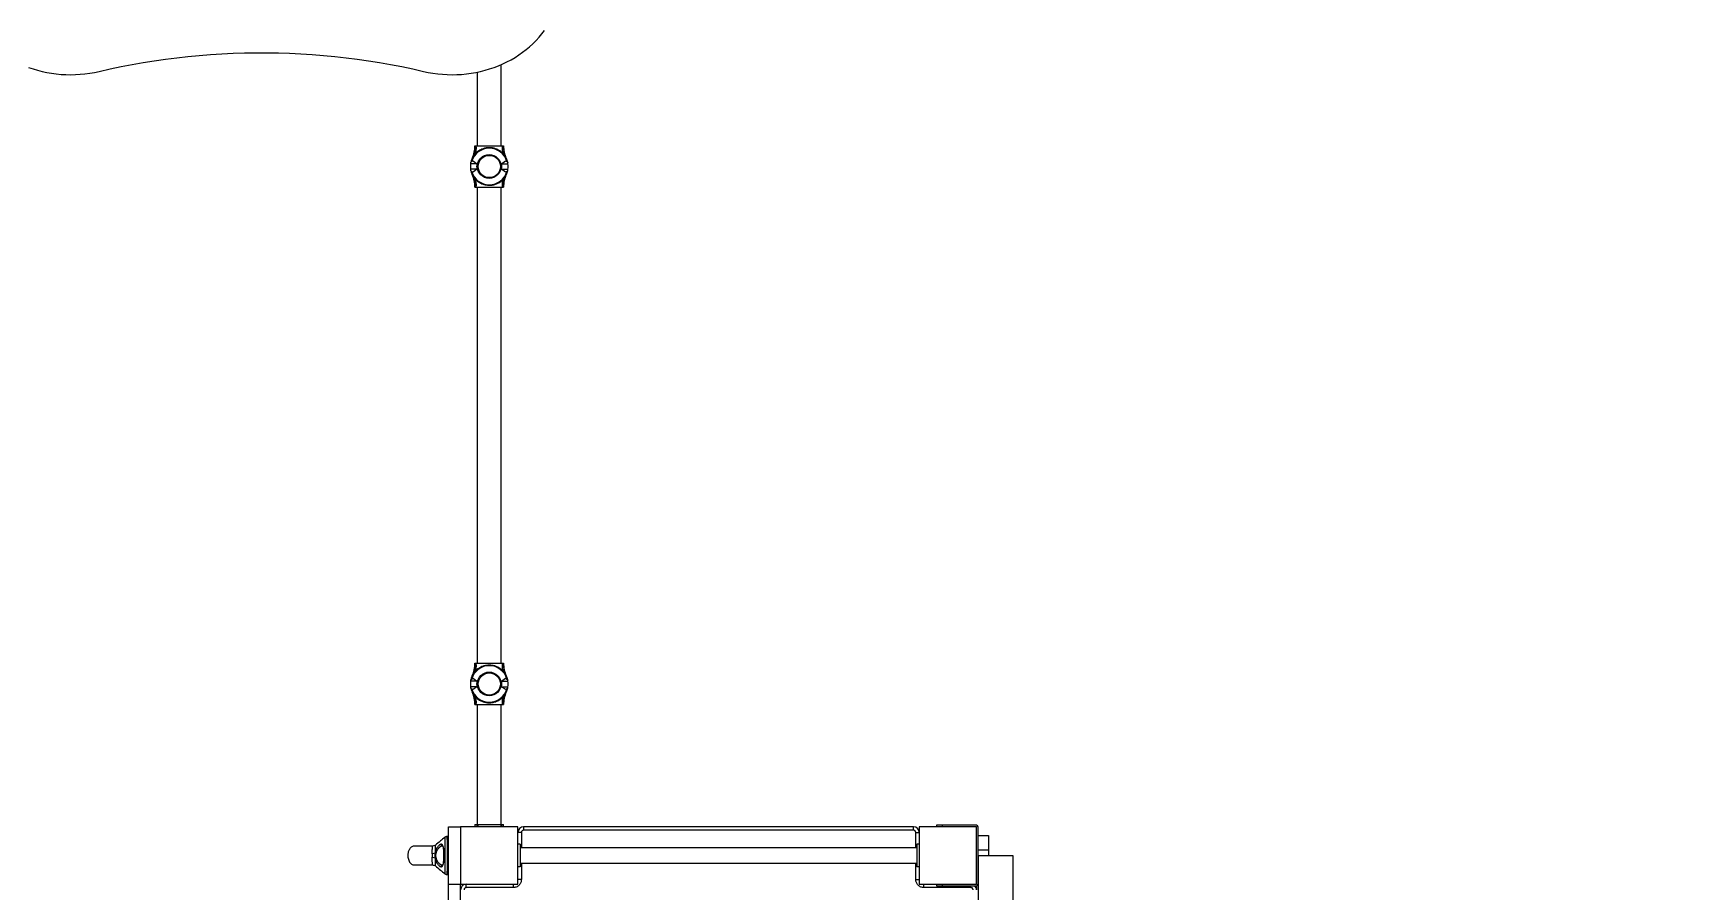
# Model space of a CAD drawing. Header units: millimetres. Extents: x -7233 to 5832, y -5390 to 5836.
# Drawn here: x 66 to 2949, y -584 to 910 of the extents above; entities that cross this region are included whole.
import ezdxf

# ---------------------------------------------------------------- set-up
doc = ezdxf.new("R2010")
doc.units = ezdxf.units.MM
for name, color, linetype in [('DIKOM_ОБЪЕКТ', 7, 'Continuous'), ('DIKOM_РАЗМЕР_ЗОНА', 7, 'Continuous'), ('DIKOM_РАЗМЕР_ОБЪЕКТА', 7, 'Continuous')]:
    doc.layers.add(name, color=color, linetype=linetype)
doc.styles.add('style1', font='arial.ttf', dxfattribs={"width": 0.8})
doc.dimstyles.new('1-50', dxfattribs={"dimtxt": 300, "dimasz": 200, "dimexe": 100, "dimexo": 0, "dimgap": 100, "dimtad": 1, "dimtxsty": 'style1', "dimcen": 200, "dimclrd": 7, "dimclre": 7, "dimclrt": 7, "dimadec": 1, "dimazin": 2, "dimtfac": 1, "dimtmove": 0, "dimatfit": 2, "dimfxl": 0, "dimlwd": 25, "dimlwe": 18, "dimarcsym": 0})

# ---------------------------------------------------------------- blocks, each defined once
blk = doc.blocks.new('*D10')
at = {"layer": 'Defpoints', "color": 0, "transparency": 16777216}
for p in [(763.4, 3836.4), (-4950.8, -2608), (-1588.6, -2608)]:
    blk.add_point(p, dxfattribs=at)
at = {"layer": 'DIKOM_РАЗМЕР_ОБЪЕКТА', "color": 7, "lineweight": 18, "transparency": 16777216}
for p, q in [((763.4, 3836.4), (-5050.8, 3836.4)), ((-1588.6, -2608), (-5050.8, -2608))]:
    blk.add_line(p, q, dxfattribs=at)
at = {"layer": 'DIKOM_РАЗМЕР_ОБЪЕКТА', "color": 7, "lineweight": 25, "transparency": 16777216}
blk.add_line((-4950.8, 3636.4), (-4950.8, -2408), dxfattribs=at)
at = {"layer": 'DIKOM_РАЗМЕР_ОБЪЕКТА', "color": 7, "transparency": 16777216}
for points in [[(-4984.1, 3636.4), (-4917.5, 3636.4), (-4950.8, 3836.4)], [(-4984.1, -2408), (-4917.5, -2408), (-4950.8, -2608)]]:
    blk.add_solid(points, dxfattribs=at)
at = {"layer": 'DIKOM_РАЗМЕР_ОБЪЕКТА', "color": 7, "transparency": 16777216, "insert": (-5204, -74.4), "char_height": 300, "attachment_point": 5, "rotation": 90, "style": 'style1'}
blk.add_mtext('6400', dxfattribs=at)
blk = doc.blocks.new('*D11')
at = {"layer": 'Defpoints', "color": 0, "transparency": 16777216}
for p in [(426.3, 5836.4), (-6783, -4536.3), (4706.9, -4536.3)]:
    blk.add_point(p, dxfattribs=at)
at = {"layer": 'DIKOM_РАЗМЕР_ЗОНА', "color": 7, "lineweight": 18, "transparency": 16777216}
for p, q in [((426.3, 5836.4), (-6883, 5836.4)), ((4706.9, -4536.3), (-6883, -4536.3))]:
    blk.add_line(p, q, dxfattribs=at)
at = {"layer": 'DIKOM_РАЗМЕР_ЗОНА', "color": 7, "lineweight": 25, "transparency": 16777216}
blk.add_line((-6783, 5636.4), (-6783, -4336.3), dxfattribs=at)
at = {"layer": 'DIKOM_РАЗМЕР_ЗОНА', "color": 7, "transparency": 16777216}
for points in [[(-6816.3, 5636.4), (-6749.7, 5636.4), (-6783, 5836.4)], [(-6816.3, -4336.3), (-6749.7, -4336.3), (-6783, -4536.3)]]:
    blk.add_solid(points, dxfattribs=at)
at = {"layer": 'DIKOM_РАЗМЕР_ЗОНА', "color": 7, "transparency": 16777216, "insert": (-7036.3, 116), "char_height": 300, "attachment_point": 5, "rotation": 90, "style": 'style1'}
blk.add_mtext('10350', dxfattribs=at)

msp = doc.modelspace()

# ---------------------------------------------------------------- linework, layer by layer
at = {"layer": 'DIKOM_ОБЪЕКТ', "color": 7, "linetype": 'Continuous', "lineweight": 15}
for p, q in [((840.379, 841.377), (840.379, 712.995)), ((882.379, 712.995), (882.379, 854.652)), ((836.379, 712.995), (836.379, 712.605)), ((836.379, 712.995), (836.45, 712.995)), ((836.45, 712.995), (838.814, 712.995)), ((838.814, 712.995), (883.945, 712.995)), ((883.945, 712.995), (886.308, 712.995)), ((886.308, 712.995), (886.379, 712.995)), ((886.374, 712.583), (886.378, 712.556)), ((886.379, 712.583), (886.379, 712.995)), ((887.498, 697.164), (887.254, 697.457)), ((839.902, 681.902), (828.746, 681.902)), ((839.902, 672.087), (828.746, 672.087)), ((830.677, 685.54), (833.192, 686.81)), ((833.192, 667.18), (830.677, 668.449)), ((831.645, 691.308), (831.567, 691.144)), ((833.192, 686.81), (839.902, 681.902)), ((839.902, 672.087), (833.192, 667.18)), ((882.856, 681.902), (889.566, 686.81)), ((882.856, 681.902), (894.012, 681.902)), ((889.566, 667.18), (882.856, 672.087)), ((882.856, 672.087), (894.012, 672.087)), ((889.566, 686.81), (892.081, 685.54)), ((892.081, 668.449), (889.566, 667.18)), ((831.645, 662.681), (831.611, 662.753)), ((836.379, 641.389), (836.379, 640.995)), ((836.379, 640.995), (836.45, 640.995)), ((836.45, 640.995), (838.814, 640.995)), ((838.814, 640.995), (883.945, 640.995)), ((840.379, 640.995), (840.379, -189.005)), ((882.379, -189.005), (882.379, 640.995)), ((883.945, 640.995), (886.308, 640.995)), ((886.308, 640.995), (886.379, 640.995)), ((886.379, 641.442), (886.372, 641.398)), ((886.379, 640.995), (886.379, 641.442)), ((887.161, 656.431), (887.498, 656.826)), ((836.379, -189.005), (836.379, -189.395)), ((836.379, -189.005), (836.45, -189.005)), ((836.45, -189.005), (838.814, -189.005)), ((838.814, -189.005), (883.945, -189.005)), ((883.945, -189.005), (886.308, -189.005)), ((886.308, -189.005), (886.379, -189.005)), ((886.374, -189.417), (886.378, -189.444)), ((886.379, -189.417), (886.379, -189.005)), ((839.902, -220.098), (828.746, -220.098)), ((839.902, -229.913), (828.746, -229.913)), ((830.677, -216.46), (833.192, -215.19)), ((831.645, -210.692), (831.567, -210.856)), ((833.192, -215.19), (839.902, -220.098)), ((839.902, -229.913), (833.192, -234.82)), ((882.856, -220.098), (889.566, -215.19)), ((882.856, -220.098), (894.012, -220.098)), ((889.566, -234.82), (882.856, -229.913)), ((882.856, -229.913), (894.012, -229.913)), ((887.498, -204.836), (887.254, -204.543)), ((889.566, -215.19), (892.081, -216.46)), ((833.192, -234.82), (830.677, -233.551)), ((831.645, -239.319), (831.611, -239.247)), ((887.161, -245.569), (887.498, -245.174)), ((892.081, -233.551), (889.566, -234.82)), ((836.379, -260.611), (836.379, -261.005)), ((836.379, -261.005), (836.45, -261.005)), ((836.45, -261.005), (838.814, -261.005)), ((838.814, -261.005), (883.945, -261.005)), ((840.379, -261.005), (840.379, -470.005)), ((882.379, -470.005), (882.379, -261.005)), ((883.945, -261.005), (886.308, -261.005)), ((886.308, -261.005), (886.379, -261.005)), ((886.379, -260.558), (886.372, -260.602)), ((886.379, -261.005), (886.379, -260.558)), ((790.379, -474.005), (811.379, -474.005)), ((790.379, -574.005), (790.379, -474.005)), ((811.379, -474.005), (811.379, -574.005)), ((911.379, -474.005), (811.379, -474.005)), ((836.379, -470.005), (836.379, -474.005)), ((836.379, -470.005), (839.951, -470.005)), ((839.951, -470.005), (839.951, -474.005)), ((839.951, -470.005), (841.379, -470.005)), ((841.379, -470.005), (841.379, -474.005)), ((841.379, -470.005), (881.379, -470.005)), ((881.379, -470.005), (881.379, -474.005)), ((881.379, -470.005), (882.808, -470.005)), ((882.808, -470.005), (882.808, -474.005)), ((882.808, -470.005), (886.379, -470.005)), ((886.379, -474.005), (886.379, -470.005)), ((911.379, -574.005), (911.379, -474.005)), ((917.379, -484.005), (911.379, -484.005)), ((917.379, -484.005), (917.379, -510.505)), ((921.379, -474.005), (921.379, -480.005)), ((1601.379, -474.005), (921.379, -474.005)), ((1601.379, -480.005), (921.379, -480.005)), ((1601.379, -480.005), (1601.379, -474.005)), ((1605.379, -484.005), (1611.379, -484.005)), ((1605.379, -510.505), (1605.379, -484.005)), ((1611.379, -474.005), (1611.379, -574.005)), ((1711.379, -474.005), (1611.379, -474.005)), ((1641.379, -471.005), (1641.379, -474.005)), ((1651.379, -471.005), (1641.379, -471.005)), ((1651.379, -471.005), (1651.379, -474.005)), ((1709.379, -471.005), (1651.379, -471.005)), ((1711.379, -574.005), (1711.379, -474.005)), ((1714.379, -572.005), (1714.379, -476.005)), ((1714.379, -489.005), (1732.379, -489.005)), ((1732.379, -489.005), (1732.379, -514.005)), ((779.214, -507.019), (779.51, -507.005)), ((779.51, -507.005), (780.613, -507.274)), ((787.259, -491.005), (787.257, -491.005)), ((789.879, -491.005), (787.259, -491.005)), ((789.879, -524.005), (789.879, -491.005)), ((915.379, -504.005), (911.379, -504.005)), ((915.379, -504.005), (915.379, -544.005)), ((1607.379, -510.505), (915.379, -510.505)), ((1611.379, -504.005), (1607.379, -504.005)), ((1607.379, -504.005), (1607.379, -544.005)), ((1714.379, -514.005), (1732.379, -514.005)), ((1732.379, -514.005), (1732.379, -524.005)), ((779.507, -541.005), (779.193, -540.989)), ((780.61, -540.736), (779.507, -541.005)), ((789.879, -557.005), (789.879, -524.005)), ((915.379, -544.005), (911.379, -544.005)), ((915.379, -537.505), (1607.379, -537.505)), ((917.379, -537.505), (917.379, -566.005)), ((1605.379, -566.005), (1605.379, -537.505)), ((1611.379, -544.005), (1607.379, -544.005)), ((1714.379, -524.005), (1774.379, -524.005)), ((1714.379, -524.005), (1714.379, -1259.005)), ((1774.379, -524.005), (1774.379, -1259.005)), ((783.898, -555.775), (783.908, -555.788)), ((787.254, -557.005), (789.879, -557.005)), ((790.379, -574.005), (811.379, -574.005)), ((790.379, -1274.005), (790.379, -574.005)), ((811.379, -1274.005), (811.379, -574.005)), ((811.379, -574.005), (911.379, -574.005)), ((821.379, -580.005), (821.379, -574.005)), ((903.379, -580.005), (903.379, -574.005)), ((917.379, -566.005), (911.379, -566.005)), ((1605.379, -566.005), (1611.379, -566.005)), ((1611.379, -574.005), (1711.379, -574.005)), ((1619.379, -580.005), (1619.379, -574.005)), ((1641.379, -574.005), (1641.379, -577.005)), ((1651.379, -574.005), (1651.379, -577.005)), ((1711.379, -576.588), (1711.379, -584.005)), ((903.379, -580.005), (821.379, -580.005)), ((1701.379, -580.005), (1619.379, -580.005)), ((1641.379, -577.005), (1651.379, -577.005)), ((1651.379, -577.005), (1709.379, -577.005)), ((1701.379, -580.005), (1701.379, -577.005))]:
    msp.add_line(p, q, dxfattribs=at)
at = {"layer": 'DIKOM_ОБЪЕКТ', "color": 7, "linetype": 'Continuous', "lineweight": 15, "flags": 128}
for points in [[(746.904, 842.718), (755.018, 840.975), (763.213, 839.542), (771.472, 838.424), (779.781, 837.621), (788.122, 837.135), (796.48, 836.968), (804.838, 837.119), (813.18, 837.589), (821.491, 838.376), (829.753, 839.479), (837.952, 840.895), (846.07, 842.622), (854.093, 844.657), (862.005, 846.996), (869.791, 849.634), (877.434, 852.566), (884.922, 855.786), (892.239, 859.288), (899.371, 863.066), (906.303, 867.112), (913.024, 871.418), (919.52, 875.976), (925.777, 880.776), (931.785, 885.811), (937.532, 891.07), (943.005, 896.542), (948.195, 902.218), (953.093, 908.085), (957.687, 914.134)], [(180.814, 842.718), (199.921, 847.048), (219.117, 851.076), (238.394, 854.799), (257.746, 858.216), (277.168, 861.326), (296.651, 864.128), (316.191, 866.621), (335.78, 868.805), (355.412, 870.677), (375.08, 872.239), (394.778, 873.489), (414.499, 874.427), (434.236, 875.052), (453.984, 875.365), (473.734, 875.365), (493.482, 875.052), (513.219, 874.427), (532.94, 873.489), (552.638, 872.239), (572.306, 870.677), (591.938, 868.805), (611.527, 866.621), (631.067, 864.128), (650.55, 861.326), (669.972, 858.216), (689.324, 854.799), (708.601, 851.076), (727.797, 847.048), (746.904, 842.718)], [(57.927, 849.634), (65.713, 846.996), (73.625, 844.657), (81.648, 842.622), (89.766, 840.895), (97.965, 839.479), (106.227, 838.376), (114.538, 837.589), (122.88, 837.119), (131.238, 836.968), (139.596, 837.135), (147.937, 837.621), (156.246, 838.424), (164.505, 839.542), (172.7, 840.975), (180.814, 842.718)]]:
    msp.add_lwpolyline(points, dxfattribs=at)
at = {"layer": 'DIKOM_ОБЪЕКТ', "color": 7, "linetype": 'Continuous', "lineweight": 15}
for centre, radius in [((861.379, 676.995), 20.697), ((861.379, 676.995), 19.36), ((861.379, -225.005), 20.697), ((861.379, -225.005), 19.36)]:
    msp.add_circle(centre, radius, dxfattribs=at)
for centre, radius, start, end in [((861.379, 676.995), 33, 142.324966, 167.982919), ((861.379, 676.995), 31.869, 15.554135, 164.445865), ((787.798, 712.4), 48.656, 334.311024, 0.700616), ((818.234, 709.3), 20.909, 324.518534, 10.17676), ((904.525, 709.3), 20.909, 169.82324, 215.481466), ((934.961, 712.4), 48.657, 179.299645, 205.688865), ((861.379, 676.995), 33, 12.017081, 37.675034), ((861.379, 676.995), 33, 171.44774, 188.55226), ((861.379, 676.995), 33, 167.982919, 171.44774), ((861.379, 676.995), 33, 188.55226, 192.017081), ((861.379, 676.995), 33, 192.017081, 217.675034), ((861.379, 676.995), 31.869, 195.554135, 344.445865), ((861.379, 676.995), 22.03, 167.128837, 192.871163), ((861.379, 676.995), 22.03, 347.128837, 12.871163), ((861.379, 676.995), 33, 322.324966, 347.982919), ((861.379, 676.995), 33, 8.55226, 12.017081), ((861.379, 676.995), 33, 347.982919, 351.44774), ((861.379, 676.995), 33, 351.44774, 8.55226), ((787.798, 641.59), 48.656, 359.299316, 25.689111), ((818.233, 644.689), 20.909, 349.823324, 35.481382), ((904.525, 644.689), 20.909, 144.518618, 190.176676), ((934.961, 641.59), 48.657, 154.311, 180.700423), ((861.379, -225.005), 31.869, 15.554135, 164.445865), ((787.799, -189.6), 48.656, 334.310798, 0.700708), ((818.233, -192.7), 20.91, 324.51883, 10.176464), ((904.525, -192.7), 20.91, 169.823536, 215.48117), ((934.961, -189.6), 48.656, 179.299552, 205.689091), ((861.379, -225.005), 33, 171.44774, 188.55226), ((861.379, -225.005), 33, 167.982919, 171.44774), ((861.379, -225.005), 33, 188.55226, 192.017081), ((861.379, -225.005), 33, 142.324966, 167.982919), ((861.379, -225.005), 22.03, 167.128837, 192.871163), ((861.379, -225.005), 22.03, 347.128837, 12.871163), ((861.379, -225.005), 33, 12.017081, 37.675034), ((861.379, -225.005), 33, 8.55226, 12.017081), ((861.379, -225.005), 33, 347.982919, 351.44774), ((861.379, -225.005), 33, 351.44774, 8.55226), ((861.379, -225.005), 33, 192.017081, 217.675034), ((861.379, -225.005), 31.869, 195.554135, 344.445865), ((787.798, -260.41), 48.656, 359.299468, 25.689025), ((818.233, -257.311), 20.91, 349.823536, 35.48117), ((904.525, -257.311), 20.91, 144.51883, 190.176464), ((934.961, -260.411), 48.657, 154.311085, 180.700271), ((861.379, -225.005), 33, 322.324966, 347.982919), ((921.379, -484.005), 10, 90, 180), ((1601.379, -484.005), 10, 0, 90), ((1709.379, -476.005), 5, 0, 90), ((779.347, -505.013), 2.011, 160.454497, 266.208468), ((789.879, -491.505), 0.5, 0, 90), ((761.434, -547.404), 19.722, 73.873112, 88.202854), ((761.439, -500.577), 19.753, 271.783808, 286.087955), ((779.328, -542.997), 2.013, 93.857697, 199.483787), ((789.879, -556.505), 0.5, 270, 0), ((821.379, -584.005), 10, 90, 180), ((1709.379, -572.005), 5, 270, 0), ((1701.379, -584.005), 10, 0, 44.427004)]:
    msp.add_arc(centre, radius, start, end, dxfattribs=at)
for points, knots in [([(836.356, 712.606), (836.362, 712.158), (836.381, 710.713), (836.222, 708.316), (835.905, 705.478), (835.445, 702.808), (834.887, 700.341), (834.267, 698.113), (833.634, 696.172), (833.053, 694.595), (832.595, 693.458), (832.284, 692.727), (832.099, 692.305), (831.988, 692.057), (831.905, 691.873), (831.83, 691.711), (831.762, 691.564), (831.713, 691.46), (831.713, 691.459), (831.713, 691.459)], [0, 0, 0, 0, 0.05137343, 0.16531384, 0.27453185, 0.3781684, 0.47511306, 0.56392541, 0.64270625, 0.70870479, 0.75633758, 0.78318711, 0.80059841, 0.81397028, 0.82807589, 0.85064907, 0.88721674, 0.94638405, 1, 1, 1, 1]), ([(887.254, 697.457), (886.876, 697.922), (885.678, 699.397), (883.336, 701.648), (880.082, 704.129), (876.392, 706.267), (872.037, 708.107), (867.075, 709.424), (861.59, 709.949), (855.994, 709.488), (850.977, 708.196), (846.585, 706.37), (843.02, 704.346), (839.858, 702.006), (837.297, 699.643), (835.882, 697.92), (835.26, 697.164)], [0, 0, 0, 0, 0.03037506, 0.09640408, 0.16352908, 0.2363242, 0.31036739, 0.40059713, 0.49327746, 0.58593666, 0.68137617, 0.75239112, 0.82454417, 0.88702068, 0.95037874, 1, 1, 1, 1]), ([(836.389, 712.607), (836.388, 712.604), (836.387, 712.6), (836.429, 712.861), (836.45, 712.995)], [0, 0, 0, 0, 0.48531611, 1, 1, 1, 1]), ([(886.308, 712.995), (886.32, 712.919), (886.363, 712.653), (886.369, 712.612), (886.374, 712.583)], [0, 0, 0, 0, 0.28412954, 1, 1, 1, 1]), ([(891.106, 691.383), (891.08, 691.438), (891.033, 691.535), (890.887, 691.849), (890.689, 692.283), (890.424, 692.884), (890.079, 693.702), (889.626, 694.839), (889.038, 696.448), (888.372, 698.527), (887.694, 701.059), (887.11, 703.846), (886.667, 706.892), (886.403, 709.799), (886.394, 711.721), (886.39, 712.556)], [0, 0, 0, 0, 0.05636228, 0.10185065, 0.14047708, 0.17720714, 0.21552058, 0.26383724, 0.33182601, 0.42499666, 0.52803381, 0.64831794, 0.76829093, 0.8992477, 1, 1, 1, 1]), ([(829.102, 683.865), (829.257, 684.229), (829.524, 684.852), (830.338, 685.338), (830.677, 685.54)], [0, 0, 0, 0, 0.58247837, 1, 1, 1, 1]), ([(830.677, 668.449), (830.217, 668.74), (829.426, 669.24), (829.198, 669.863), (829.102, 670.124)], [0, 0, 0, 0, 0.5817768, 1, 1, 1, 1]), ([(892.081, 685.54), (892.541, 685.249), (893.333, 684.749), (893.561, 684.126), (893.656, 683.865)], [0, 0, 0, 0, 0.58177975, 1, 1, 1, 1]), ([(893.656, 670.124), (893.501, 669.761), (893.235, 669.137), (892.421, 668.652), (892.081, 668.449)], [0, 0, 0, 0, 0.58247465, 1, 1, 1, 1]), ([(831.707, 662.544), (831.705, 662.548), (831.697, 662.565), (831.735, 662.484), (831.805, 662.333), (831.904, 662.118), (832.058, 661.775), (832.257, 661.325), (832.572, 660.588), (833.195, 659.045), (833.951, 656.918), (834.857, 653.834), (835.614, 650.459), (836.123, 646.817), (836.363, 643.822), (836.355, 642.083), (836.352, 641.389)], [0, 0, 0, 0, 0.01877326, 0.0867742, 0.14027644, 0.17615197, 0.19248749, 0.21147775, 0.2385527, 0.28578339, 0.40309434, 0.49775417, 0.6551475, 0.80017283, 0.92024441, 1, 1, 1, 1]), ([(835.26, 656.826), (835.717, 656.261), (836.993, 654.685), (839.421, 652.341), (842.677, 649.861), (846.366, 647.722), (850.721, 645.883), (855.684, 644.566), (861.169, 644.041), (866.764, 644.502), (871.781, 645.793), (876.173, 647.619), (879.739, 649.643), (882.898, 651.985), (885.34, 654.224), (886.648, 655.81), (887.161, 656.431)], [0, 0, 0, 0, 0.03691336, 0.10309493, 0.17037612, 0.2433407, 0.31755574, 0.40799416, 0.50088961, 0.59376436, 0.68942514, 0.76060491, 0.83292499, 0.8955475, 0.95905157, 1, 1, 1, 1]), ([(836.45, 640.995), (836.427, 641.143), (836.385, 641.406), (836.387, 641.395), (836.387, 641.39)], [0, 0, 0, 0, 0.56225476, 1, 1, 1, 1]), ([(886.372, 641.398), (886.365, 641.353), (886.356, 641.293), (886.318, 641.057), (886.308, 640.995)], [0, 0, 0, 0, 0.73742085, 1, 1, 1, 1]), ([(886.389, 641.399), (886.383, 641.731), (886.359, 643.072), (886.506, 645.379), (886.813, 648.26), (887.272, 650.975), (887.831, 653.482), (888.447, 655.711), (889.048, 657.567), (889.567, 658.999), (889.976, 660.041), (890.289, 660.796), (890.533, 661.362), (890.725, 661.792), (890.874, 662.116), (890.966, 662.314), (890.99, 662.364), (890.998, 662.381)], [0, 0, 0, 0, 0.04022985, 0.16206368, 0.27912954, 0.39051526, 0.49487141, 0.58979728, 0.67053237, 0.73191355, 0.77697668, 0.81297235, 0.84594261, 0.88100964, 0.92134742, 0.97201006, 1, 1, 1, 1]), ([(891.114, 662.681), (891.154, 662.766), (891.233, 662.932), (891.172, 662.802), (891.116, 662.687), (891.114, 662.681)], [0, 0, 0, 0, 0.4999961, 0.97681755, 1, 1, 1, 1]), ([(836.356, -189.393), (836.362, -189.842), (836.381, -191.287), (836.222, -193.684), (835.905, -196.522), (835.445, -199.192), (834.887, -201.659), (834.267, -203.887), (833.634, -205.828), (833.053, -207.406), (832.595, -208.542), (832.284, -209.273), (832.099, -209.695), (831.988, -209.943), (831.905, -210.127), (831.83, -210.289), (831.762, -210.436), (831.713, -210.54), (831.713, -210.541), (831.713, -210.541)], [0, 0, 0, 0, 0.05137332, 0.16531347, 0.27453123, 0.37816979, 0.47511646, 0.56392641, 0.64270708, 0.70870761, 0.75633818, 0.78318969, 0.80059911, 0.81396952, 0.8280761, 0.85064922, 0.88721718, 0.94638417, 1, 1, 1, 1]), ([(887.254, -204.543), (886.876, -204.078), (885.678, -202.603), (883.336, -200.352), (880.082, -197.871), (876.392, -195.733), (872.037, -193.893), (867.075, -192.576), (861.59, -192.051), (855.994, -192.512), (850.977, -193.804), (846.585, -195.63), (843.02, -197.654), (839.858, -199.994), (837.297, -202.357), (835.882, -204.08), (835.26, -204.836)], [0, 0, 0, 0, 0.0303743, 0.09640331, 0.16352831, 0.23632393, 0.31036673, 0.40059621, 0.49327673, 0.58593609, 0.68137535, 0.75239029, 0.82454334, 0.88701925, 0.95037799, 1, 1, 1, 1]), ([(836.389, -189.393), (836.388, -189.396), (836.387, -189.4), (836.429, -189.139), (836.45, -189.005)], [0, 0, 0, 0, 0.48532715, 1, 1, 1, 1]), ([(886.308, -189.005), (886.32, -189.081), (886.363, -189.347), (886.369, -189.388), (886.374, -189.417)], [0, 0, 0, 0, 0.28411998, 1, 1, 1, 1]), ([(891.106, -210.617), (891.08, -210.562), (891.033, -210.464), (890.887, -210.151), (890.689, -209.717), (890.424, -209.116), (890.079, -208.298), (889.626, -207.162), (889.038, -205.552), (888.372, -203.473), (887.694, -200.94), (887.11, -198.154), (886.667, -195.108), (886.403, -192.201), (886.394, -190.279), (886.39, -189.444)], [0, 0, 0, 0, 0.05636261, 0.1018503, 0.14047566, 0.17720572, 0.2155229, 0.26383745, 0.33182399, 0.42499915, 0.52803627, 0.64831802, 0.76828861, 0.89924773, 1, 1, 1, 1]), ([(829.102, -218.135), (829.257, -217.771), (829.524, -217.148), (830.338, -216.662), (830.677, -216.46)], [0, 0, 0, 0, 0.58247837, 1, 1, 1, 1]), ([(892.081, -216.46), (892.541, -216.751), (893.333, -217.251), (893.561, -217.874), (893.656, -218.135)], [0, 0, 0, 0, 0.58177975, 1, 1, 1, 1]), ([(830.677, -233.551), (830.217, -233.26), (829.426, -232.76), (829.198, -232.137), (829.102, -231.876)], [0, 0, 0, 0, 0.5817768, 1, 1, 1, 1]), ([(831.707, -239.456), (831.705, -239.452), (831.697, -239.435), (831.735, -239.516), (831.805, -239.667), (831.904, -239.882), (832.058, -240.225), (832.257, -240.675), (832.572, -241.412), (833.195, -242.955), (833.951, -245.082), (834.857, -248.166), (835.614, -251.541), (836.123, -255.183), (836.363, -258.178), (836.355, -259.916), (836.352, -260.611)], [0, 0, 0, 0, 0.01877333, 0.08677453, 0.14027688, 0.17615248, 0.19248803, 0.21147833, 0.23855129, 0.28578418, 0.40309537, 0.49775319, 0.65514907, 0.80017243, 0.92024425, 1, 1, 1, 1]), ([(835.26, -245.174), (835.717, -245.739), (836.993, -247.315), (839.421, -249.659), (842.677, -252.139), (846.366, -254.278), (850.722, -256.117), (855.684, -257.434), (861.169, -257.959), (866.764, -257.498), (871.781, -256.207), (876.173, -254.381), (879.739, -252.357), (882.899, -250.015), (885.34, -247.776), (886.648, -246.19), (887.161, -245.569)], [0, 0, 0, 0, 0.03691337, 0.10309566, 0.17037687, 0.24334147, 0.31755616, 0.40799461, 0.50089027, 0.59376506, 0.68942637, 0.76060616, 0.83292627, 0.89554762, 0.95905307, 1, 1, 1, 1]), ([(886.389, -260.601), (886.383, -260.269), (886.359, -258.928), (886.506, -256.621), (886.813, -253.74), (887.272, -251.025), (887.831, -248.518), (888.447, -246.289), (889.048, -244.433), (889.567, -243.001), (889.976, -241.959), (890.289, -241.204), (890.533, -240.638), (890.725, -240.208), (890.874, -239.883), (890.966, -239.686), (890.99, -239.636), (890.998, -239.619)], [0, 0, 0, 0, 0.04023224, 0.16206122, 0.27912941, 0.39051745, 0.49486887, 0.58979701, 0.67053207, 0.73191322, 0.77697633, 0.81297199, 0.84594223, 0.88101041, 0.92134817, 0.97200985, 1, 1, 1, 1]), ([(891.114, -239.319), (891.154, -239.234), (891.233, -239.068), (891.172, -239.198), (891.116, -239.313), (891.114, -239.319)], [0, 0, 0, 0, 0.4999961, 0.97681755, 1, 1, 1, 1]), ([(893.656, -231.876), (893.501, -232.239), (893.235, -232.863), (892.421, -233.348), (892.081, -233.551)], [0, 0, 0, 0, 0.58247465, 1, 1, 1, 1]), ([(836.45, -261.005), (836.427, -260.857), (836.385, -260.594), (836.387, -260.605), (836.387, -260.61)], [0, 0, 0, 0, 0.56225476, 1, 1, 1, 1]), ([(886.372, -260.602), (886.365, -260.647), (886.356, -260.708), (886.318, -260.943), (886.308, -261.005)], [0, 0, 0, 0, 0.73743081, 1, 1, 1, 1]), ([(921.379, -480.005), (920.876, -480.059), (920.102, -480.141), (919.171, -480.64), (918.53, -481.156), (918.014, -481.797), (917.515, -482.728), (917.433, -483.502), (917.379, -484.005)], [0, 0, 0, 0, 0.23945367, 0.36836302, 0.49999781, 0.6316467, 0.76054744, 1, 1, 1, 1]), ([(1605.379, -484.005), (1605.326, -483.502), (1605.244, -482.728), (1604.745, -481.797), (1604.229, -481.156), (1603.588, -480.64), (1602.656, -480.141), (1601.882, -480.059), (1601.379, -480.005)], [0, 0, 0, 0, 0.23945171, 0.36835637, 0.50000178, 0.6316472, 0.76055186, 1, 1, 1, 1]), ([(730.379, -507.505), (729.705, -507.56), (728.287, -507.676), (726.224, -508.621), (724.304, -510.121), (722.665, -512.109), (721.389, -514.357), (720.491, -516.636), (719.893, -518.854), (719.497, -521.199), (719.319, -523.92), (719.495, -527.106), (720.176, -530.546), (721.447, -533.906), (723.278, -536.826), (725.522, -538.971), (727.948, -540.277), (729.609, -540.433), (730.379, -540.505)], [0, 0, 0, 0, 0.0463322, 0.09737806, 0.15341221, 0.21313275, 0.27355702, 0.33082917, 0.38133795, 0.43158052, 0.49443273, 0.56871296, 0.65082139, 0.73500133, 0.81488895, 0.88597365, 0.94713537, 1, 1, 1, 1]), ([(762.656, -507.505), (762.175, -507.505), (759.728, -507.505), (756.024, -507.505), (751.793, -507.505), (748.641, -507.505), (746.076, -507.505), (743.888, -507.505), (741.733, -507.505), (739.612, -507.505), (737.436, -507.505), (735.313, -507.505), (733.364, -507.505), (731.755, -507.505), (730.612, -507.505), (730.459, -507.505), (730.379, -507.505)], [0, 0, 0, 0, 0.02093307, 0.10644372, 0.18184659, 0.24328492, 0.28973053, 0.34294527, 0.39192678, 0.44938292, 0.5159667, 0.59234442, 0.67897107, 0.7760244, 0.88331577, 1, 1, 1, 1]), ([(762.054, -520.321), (762.055, -519.391), (762.058, -517.555), (762.065, -514.998), (762.075, -512.727), (762.096, -510.824), (762.146, -509.328), (762.246, -508.279), (762.408, -507.626), (762.566, -507.545), (762.643, -507.505)], [0, 0, 0, 0, 0.1500467, 0.29615934, 0.43374535, 0.56362027, 0.68460671, 0.79650728, 0.90001621, 1, 1, 1, 1]), ([(767.446, -505.812), (766.661, -506.338), (765.23, -507.298), (763.426, -507.44), (762.612, -507.505)], [0, 0, 0, 0, 0.54893726, 1, 1, 1, 1]), ([(777.452, -504.34), (777.034, -504.424), (776.199, -504.592), (774.759, -505.489), (773.234, -506.812), (771.668, -508.583), (770.147, -510.758), (768.774, -513.335), (767.615, -516.263), (767.147, -518.458), (766.913, -519.557)], [0, 0, 0, 0, 0.12317874, 0.24572245, 0.36966313, 0.49359437, 0.61917696, 0.74527666, 0.87243125, 1, 1, 1, 1]), ([(767.417, -505.854), (767.41, -505.863), (767.391, -505.886), (767.353, -506.109), (767.313, -506.411), (767.279, -506.709), (767.247, -507.046), (767.215, -507.425), (767.188, -507.805), (767.159, -508.261), (767.133, -508.727), (767.085, -509.701), (767.024, -511.393), (766.969, -513.907), (766.932, -516.654), (766.919, -518.559), (766.913, -519.557)], [0, 0, 0, 0, 0.04582438, 0.12381631, 0.15706197, 0.1972744, 0.24426787, 0.27033997, 0.31001639, 0.34766921, 0.38349337, 0.41749844, 0.55990036, 0.70891542, 0.84763346, 1, 1, 1, 1]), ([(783.875, -492.25), (781.257, -494.419), (775.606, -499.1), (770.27, -503.488), (767.407, -505.843)], [0, 0, 0, 0, 0.46334314, 1, 1, 1, 1]), ([(779.193, -540.989), (778.872, -540.932), (778.234, -540.818), (777.159, -540.318), (776.12, -539.655), (775.136, -538.877), (774.25, -538.067), (773.368, -537.141), (772.393, -535.97), (771.376, -534.522), (770.379, -532.748), (769.605, -530.956), (769.044, -529.196), (768.538, -526.957), (768.324, -524.597), (768.431, -522.234), (768.664, -520.499), (769.047, -518.809), (769.61, -517.045), (770.388, -515.248), (771.391, -513.47), (772.353, -512.103), (773.196, -511.077), (773.934, -510.269), (774.653, -509.569), (775.379, -508.941), (776.39, -508.161), (777.741, -507.331), (778.723, -507.123), (779.214, -507.019)], [0, 0, 0, 0, 0.0412218, 0.08212795, 0.12502041, 0.15617254, 0.18752941, 0.21875895, 0.24982283, 0.29305209, 0.33399196, 0.37465477, 0.40658374, 0.4373153, 0.49952761, 0.53054884, 0.56198885, 0.5927436, 0.62470508, 0.66559098, 0.70668681, 0.75000938, 0.77458814, 0.79819498, 0.82868772, 0.85070713, 0.87526224, 0.93757998, 1, 1, 1, 1]), ([(782.366, -523.573), (782.35, -522.26), (782.319, -519.635), (782.115, -515.876), (781.787, -512.452), (781.306, -509.496), (780.66, -507.128), (779.815, -505.444), (778.776, -504.432), (777.893, -504.371), (777.452, -504.34)], [0, 0, 0, 0, 0.12607883, 0.25195244, 0.37811461, 0.50326318, 0.62863242, 0.75300365, 0.87683833, 1, 1, 1, 1]), ([(780.141, -507.476), (780.13, -507.488), (780.109, -507.51), (780.357, -507.904), (780.708, -508.736), (781.164, -510.384), (781.525, -512.357), (781.821, -514.736), (782.043, -517.523), (782.185, -520.687), (782.232, -524.186), (782.172, -527.763), (782.006, -531.075), (781.76, -533.824), (781.464, -536.009), (781.12, -537.783), (780.795, -538.959), (780.459, -539.846), (780.264, -540.214), (780.326, -540.322), (780.358, -540.379)], [0, 0, 0, 0, 0.0184324, 0.03800947, 0.10645807, 0.16636956, 0.2266211, 0.28950954, 0.35544254, 0.42639321, 0.50169913, 0.58191199, 0.65815485, 0.72558473, 0.78329455, 0.83687583, 0.89265682, 0.92190896, 0.95918296, 1, 1, 1, 1]), ([(783.91, -492.304), (783.893, -492.3), (783.828, -492.286), (783.808, -492.893), (783.808, -494.076), (783.842, -495.837), (783.887, -498.081), (783.935, -500.789), (783.98, -503.911), (784.021, -507.389), (784.053, -511.174), (784.078, -515.182), (784.094, -519.354), (784.096, -522.189), (784.097, -523.607)], [0, 0, 0, 0, 0.03170964, 0.12272762, 0.21323977, 0.30217983, 0.39077954, 0.47875252, 0.56601555, 0.6535124, 0.74008628, 0.82711617, 0.91347685, 1, 1, 1, 1]), ([(787.434, -491.005), (786.846, -491.041), (785.522, -491.121), (784.477, -491.836), (783.895, -492.233)], [0, 0, 0, 0, 0.44434634, 1, 1, 1, 1]), ([(788.712, -524.005), (788.711, -522.401), (788.707, -519.208), (788.677, -514.543), (788.628, -510.119), (788.565, -506.382), (788.494, -503.316), (788.42, -500.854), (788.323, -498.331), (788.194, -495.918), (788.038, -493.984), (787.878, -492.666), (787.719, -491.814), (787.521, -491.148), (787.353, -491.066), (787.254, -491.018)], [0, 0, 0, 0, 0.09265983, 0.18441288, 0.27526331, 0.36521161, 0.43025948, 0.49367427, 0.55545285, 0.64501783, 0.73091555, 0.79333073, 0.85427854, 0.91376263, 1, 1, 1, 1]), ([(730.379, -540.505), (730.459, -540.505), (730.612, -540.505), (731.755, -540.505), (733.364, -540.505), (735.313, -540.505), (737.436, -540.505), (739.612, -540.505), (741.733, -540.505), (743.725, -540.505), (745.536, -540.505), (747.293, -540.505), (749.255, -540.505), (752.056, -540.505), (756.024, -540.505), (759.726, -540.505), (762.17, -540.505), (762.65, -540.505)], [0, 0, 0, 0, 0.11669349, 0.22399338, 0.32105441, 0.40768795, 0.48407173, 0.5506608, 0.6081215, 0.65710689, 0.69824888, 0.73237543, 0.77063529, 0.81823047, 0.89363932, 0.97915676, 1, 1, 1, 1]), ([(762.053, -527.692), (762.076, -526.463), (762.123, -524.006), (762.077, -521.549), (762.054, -520.321)], [0, 0, 0, 0, 0.50000638, 1, 1, 1, 1]), ([(762.635, -540.505), (762.557, -540.466), (762.397, -540.385), (762.239, -539.737), (762.142, -538.691), (762.095, -537.2), (762.074, -535.295), (762.063, -533.018), (762.057, -530.456), (762.054, -528.622), (762.053, -527.692)], [0, 0, 0, 0, 0.09915419, 0.20318012, 0.31465096, 0.4351763, 0.56560029, 0.70401813, 0.84995819, 1, 1, 1, 1]), ([(762.602, -540.505), (763.403, -540.568), (765.209, -540.708), (766.645, -541.671), (767.445, -542.207)], [0, 0, 0, 0, 0.44316372, 1, 1, 1, 1]), ([(766.913, -519.557), (766.758, -521.04), (766.447, -524.007), (766.757, -526.974), (766.912, -528.458)], [0, 0, 0, 0, 0.49995885, 1, 1, 1, 1]), ([(766.912, -528.458), (767.146, -529.555), (767.612, -531.741), (768.766, -534.663), (770.13, -537.228), (771.644, -539.402), (773.202, -541.169), (774.729, -542.501), (776.171, -543.408), (777.011, -543.582), (777.431, -543.669)], [0, 0, 0, 0, 0.12761959, 0.25418081, 0.38061928, 0.50508547, 0.62962209, 0.75287941, 0.87645498, 1, 1, 1, 1]), ([(766.912, -528.458), (766.921, -529.652), (766.937, -532.006), (766.988, -535.241), (767.067, -538.008), (767.174, -540.152), (767.294, -541.524), (767.389, -542.159), (767.408, -542.128), (767.414, -542.118)], [0, 0, 0, 0, 0.18131919, 0.35769743, 0.52389099, 0.67759092, 0.81661042, 0.94257601, 1, 1, 1, 1]), ([(767.383, -542.156), (770.297, -544.559), (775.872, -549.156), (781.311, -553.646), (783.907, -555.79)], [0, 0, 0, 0, 0.52267897, 1, 1, 1, 1]), ([(777.431, -543.669), (777.886, -543.638), (778.796, -543.577), (779.861, -542.51), (780.715, -540.732), (781.365, -538.234), (781.839, -535.13), (782.155, -531.548), (782.342, -527.637), (782.358, -524.931), (782.366, -523.573)], [0, 0, 0, 0, 0.12344764, 0.24715997, 0.37200448, 0.49677586, 0.62230261, 0.74824843, 0.87377099, 1, 1, 1, 1]), ([(784.097, -523.607), (784.097, -524.04), (784.097, -525.21), (784.095, -527.418), (784.087, -530.496), (784.072, -533.819), (784.05, -537.162), (784.023, -540.342), (783.989, -543.327), (783.952, -546.031), (783.923, -547.844), (783.901, -549.082), (783.888, -549.819), (783.874, -550.532), (783.861, -551.22), (783.848, -551.877), (783.827, -552.951), (783.805, -554.225), (783.807, -555.051), (783.827, -555.425), (783.841, -555.577), (783.86, -555.689), (783.879, -555.756), (783.894, -555.771), (783.898, -555.775)], [0, 0, 0, 0, 0.02602894, 0.07032225, 0.13281858, 0.21288659, 0.27660654, 0.34888656, 0.42883915, 0.49471397, 0.56545153, 0.58998081, 0.6150496, 0.64070407, 0.66700286, 0.69402384, 0.72168097, 0.80976156, 0.89890431, 0.92159366, 0.94429774, 0.96698497, 0.98970889, 1, 1, 1, 1]), ([(787.248, -556.968), (787.281, -556.978), (787.386, -557.009), (787.574, -556.698), (787.805, -555.87), (787.993, -554.452), (788.135, -552.841), (788.239, -551.245), (788.351, -549.035), (788.46, -546.016), (788.545, -542.572), (788.604, -539.337), (788.643, -536.507), (788.679, -533.03), (788.706, -528.849), (788.71, -525.629), (788.712, -524.005)], [0, 0, 0, 0, 0.02723035, 0.08697389, 0.17642861, 0.26926569, 0.32580742, 0.38406063, 0.4440246, 0.5371363, 0.63409761, 0.69343275, 0.75343408, 0.81410092, 0.9063013, 1, 1, 1, 1]), ([(783.893, -555.776), (784.332, -556.092), (785.353, -556.825), (786.675, -556.94), (787.428, -557.005)], [0, 0, 0, 0, 0.43104087, 1, 1, 1, 1]), ([(917.379, -566.005), (917.334, -566.859), (917.24, -568.618), (916.461, -571.227), (915.17, -573.737), (913.349, -575.975), (911.11, -577.796), (908.601, -579.087), (905.992, -579.866), (904.233, -579.96), (903.379, -580.005)], [0, 0, 0, 0, 0.11651646, 0.24001422, 0.36864586, 0.50000298, 0.63136135, 0.75999062, 0.88348428, 1, 1, 1, 1]), ([(1619.379, -580.005), (1618.525, -579.96), (1616.766, -579.866), (1614.157, -579.087), (1611.648, -577.796), (1609.41, -575.975), (1607.589, -573.737), (1606.297, -571.227), (1605.518, -568.618), (1605.425, -566.859), (1605.379, -566.005)], [0, 0, 0, 0, 0.11651704, 0.24000806, 0.36864091, 0.49999714, 0.63135336, 0.75998621, 0.88348395, 1, 1, 1, 1]), ([(821.379, -580.005), (820.876, -580.059), (820.102, -580.141), (819.171, -580.64), (818.53, -581.156), (818.014, -581.797), (817.515, -582.728), (817.433, -583.502), (817.379, -584.005)], [0, 0, 0, 0, 0.23945712, 0.36834888, 0.50000763, 0.63162688, 0.76052974, 1, 1, 1, 1]), ([(1705.379, -584.005), (1705.326, -583.502), (1705.244, -582.728), (1704.745, -581.797), (1704.228, -581.156), (1703.588, -580.64), (1702.656, -580.141), (1701.882, -580.059), (1701.379, -580.005)], [0, 0, 0, 0, 0.23947337, 0.36837086, 0.50000034, 0.63165661, 0.76054534, 1, 1, 1, 1])]:
    msp.add_open_spline(points, degree=3, knots=knots, dxfattribs=at)

# ---------------------------------------------------------------- dimensions: what is measured, and where the dimension line sits
at = {"layer": 'DIKOM_РАЗМЕР_ЗОНА'}
dim = msp.add_linear_dim(base=(-6783.008, -4536.261), p1=(426.323, 5836.418), p2=(4706.948, -4536.261), angle=90, text='10350', dimstyle='1-50', dxfattribs=at)
dim.commit()
dim.dimension.update_dxf_attribs({"geometry": '*D11', "text_midpoint": (-6783.008, 116), "dimtype": 160})
at = {"layer": 'DIKOM_РАЗМЕР_ОБЪЕКТА'}
dim = msp.add_linear_dim(base=(-4950.798, -2607.995), p1=(763.379, 3836.418), p2=(-1588.621, -2607.995), angle=90, text='6400', dimstyle='1-50', dxfattribs=at)
dim.commit()
dim.dimension.update_dxf_attribs({"geometry": '*D10', "text_midpoint": (-4950.798, -74.431), "dimtype": 160})

doc.saveas('drawing.dxf')
